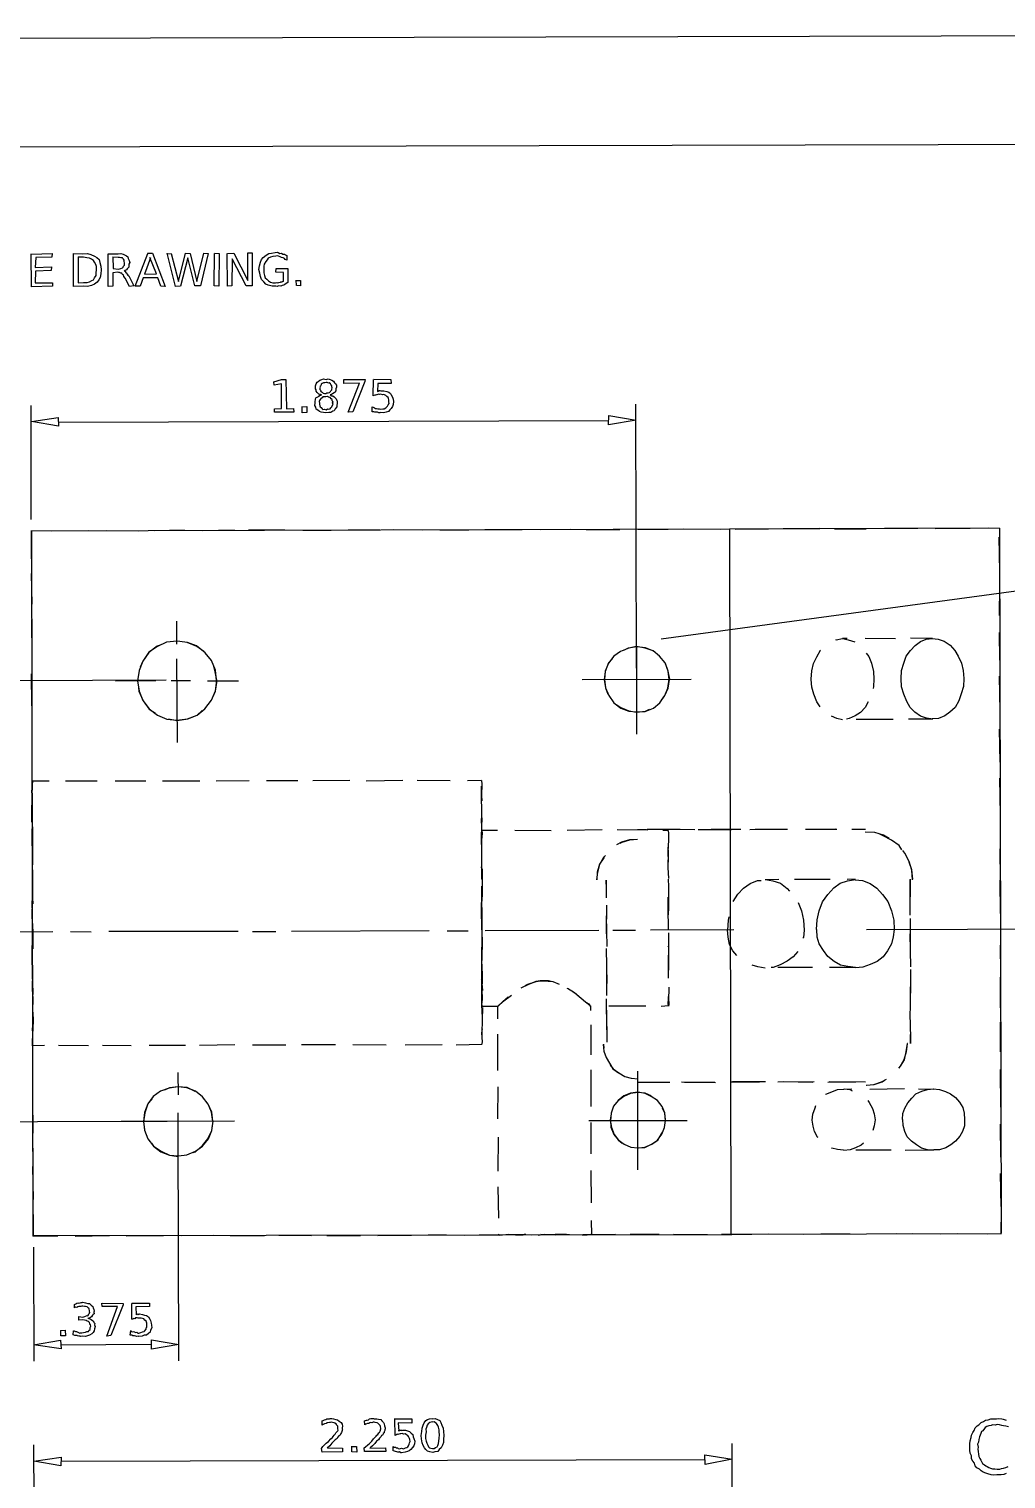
# Model space of a CAD drawing. Header units: millimetres. Extents: x 0 to 460, y -1 to 401.
# Drawn here: x 109.4 to 199.1, y 267.4 to 400.5 of the extents above; entities that cross this region are included whole.
import ezdxf

# ---------------------------------------------------------------- set-up
doc = ezdxf.new("R2010")
doc.units = ezdxf.units.MM

msp = doc.modelspace()

# ---------------------------------------------------------------- linework, layer by layer
for points in [[(0.5, -0.59), (460.47, 0.58), (459.48, 400.55), (-0.5, 399.41)], [(10.5, 9.49), (450.48, 10.55), (449.52, 390.55), (9.55, 389.45)], [(162.64, 365.05), (165.17, 364.61), (162.63, 364.19)], [(112.09, 364.08), (109.61, 364.49), (112.07, 364.88)], [(126.6, 340.71), (126.53, 341.67), (126.15, 342.56), (125.58, 343.24), (124.77, 343.88), (123.94, 344.21), (123.01, 344.31), (122.03, 344.23), (121.18, 343.83), (120.39, 343.3), (119.86, 342.5), (119.5, 341.64), (119.36, 340.68), (119.5, 339.73), (119.85, 338.87), (120.42, 338.1), (121.18, 337.54), (122.04, 337.17), (122.97, 337.06), (123.96, 337.2), (124.83, 337.54), (125.54, 338.11), (126.16, 338.89), (126.51, 339.77), (126.64, 340.72)], [(168.25, 340.82), (168.1, 341.57), (167.83, 342.33), (167.3, 342.93), (166.71, 343.42), (165.97, 343.67), (165.2, 343.82), (164.47, 343.69), (163.72, 343.38), (163.12, 342.95), (162.62, 342.3), (162.32, 341.56), (162.24, 340.79), (162.35, 340.03), (162.64, 339.32), (163.11, 338.67), (163.75, 338.17), (164.47, 337.9), (165.2, 337.82), (165.99, 337.87), (166.75, 338.18), (167.34, 338.65), (167.78, 339.32), (168.08, 340.02), (168.19, 340.84)], [(126.27, 300.21), (126.15, 301.07), (125.84, 301.79), (125.34, 302.48), (124.68, 302.99), (123.9, 303.29), (123.08, 303.39), (122.26, 303.26), (121.46, 302.98), (120.81, 302.5), (120.31, 301.82), (120.01, 301.03), (119.9, 300.21), (120, 299.41), (120.31, 298.61), (120.82, 297.94), (121.53, 297.48), (122.29, 297.1), (123.12, 297.06), (123.89, 297.15), (124.68, 297.49), (125.32, 297.94), (125.87, 298.62), (126.17, 299.39), (126.31, 300.24)], [(167.86, 300.35), (167.78, 301), (167.54, 301.59), (167.12, 302.12), (166.55, 302.51), (165.97, 302.77), (165.33, 302.89), (164.64, 302.82), (164.01, 302.55), (163.51, 302.14), (163.07, 301.62), (162.85, 300.98), (162.8, 300.29), (162.82, 299.68), (163.11, 299.01), (163.5, 298.52), (164.06, 298.12), (164.67, 297.84), (165.3, 297.78), (165.95, 297.82), (166.57, 298.11), (167.13, 298.49), (167.51, 299.04), (167.77, 299.66), (167.85, 300.31)], [(112.33, 279.32), (109.81, 279.68), (112.28, 280.11)], [(120.65, 280.14), (123.14, 279.73), (120.65, 279.29)], [(112.3, 268.59), (109.84, 269), (112.35, 269.39)], [(171.45, 269.59), (173.97, 269.19), (171.49, 268.71)]]:
    msp.add_lwpolyline(points, close=True)
for points in [[(109.62, 379.87), (111.51, 379.93), (111.48, 379.58), (110.03, 379.56), (109.97, 378.64), (111.46, 378.71), (111.43, 378.37), (109.99, 378.31), (109.97, 377.24), (111.56, 377.23), (111.55, 376.94), (109.63, 376.87), (109.59, 379.9)], [(113.47, 379.94), (114.3, 379.89), (114.77, 379.92), (115.08, 379.85), (115.4, 379.69), (115.62, 379.56), (115.82, 379.37), (115.9, 379.09), (116, 378.77), (116.01, 378.42), (116, 378.07), (115.92, 377.72), (115.79, 377.52), (115.64, 377.28), (115.4, 377.12), (115.13, 377), (114.76, 376.91), (114.35, 376.92), (113.49, 376.9), (113.49, 379.92)], [(113.92, 379.61), (113.9, 377.24), (114.39, 377.27), (114.72, 377.27), (114.96, 377.33), (115.17, 377.44), (115.32, 377.52), (115.41, 377.69), (115.55, 377.92), (115.57, 378.15), (115.59, 378.42), (115.6, 378.73), (115.52, 378.93), (115.4, 379.13), (115.3, 379.27), (115.14, 379.42), (114.96, 379.51), (114.69, 379.54), (114.41, 379.6), (113.9, 379.6)], [(118.12, 378.34), (118.19, 378.29), (118.25, 378.27), (118.26, 378.19), (118.33, 378.16), (118.42, 378.04), (118.46, 377.95), (118.55, 377.89), (118.63, 377.74), (119.01, 376.96), (118.61, 376.91), (118.21, 377.66), (118.1, 377.83), (118.07, 377.97), (117.98, 378.01), (117.91, 378.12), (117.84, 378.12), (117.71, 378.17), (117.63, 378.19), (117.55, 378.22), (117.08, 378.16), (117.1, 376.92), (116.67, 376.9), (116.67, 379.91), (117.57, 379.91), (117.83, 379.93), (118.05, 379.86), (118.22, 379.78), (118.34, 379.72), (118.48, 379.62), (118.51, 379.46), (118.6, 379.29), (118.64, 379.09), (118.57, 378.94), (118.57, 378.83), (118.55, 378.68), (118.47, 378.58), (118.41, 378.52), (118.35, 378.43), (118.23, 378.38), (118.12, 378.32)], [(117.1, 379.61), (117.11, 378.54), (117.59, 378.5), (117.71, 378.52), (117.84, 378.56), (117.97, 378.6), (118.04, 378.68), (118.08, 378.76), (118.17, 378.86), (118.16, 378.95), (118.15, 379.07), (118.14, 379.19), (118.14, 379.32), (118.08, 379.4), (118.01, 379.47), (117.97, 379.52), (117.83, 379.52), (117.7, 379.55), (117.59, 379.56), (117.06, 379.6)], [(120.28, 379.95), (120.73, 379.95), (121.89, 376.9), (121.49, 376.93), (121.22, 377.69), (119.88, 377.68), (119.6, 376.94), (119.13, 376.92), (120.3, 379.94)], [(122.1, 379.91), (122.46, 379.92), (123.13, 377.37), (123.76, 379.97), (124.18, 379.93), (124.82, 377.37), (125.46, 379.96), (125.85, 379.93), (125.15, 376.96), (124.63, 376.95), (123.99, 379.54), (123.32, 376.92), (122.84, 376.91), (122.07, 379.96)], [(126.42, 379.97), (126.85, 379.92), (126.82, 376.94), (126.41, 376.96), (126.42, 379.94)], [(127.63, 379.93), (128.19, 379.96), (129.49, 377.44), (129.49, 379.98), (129.9, 379.99), (129.88, 376.96), (129.34, 376.97), (128.04, 379.44), (128.03, 376.95), (127.61, 376.92), (127.6, 379.93)], [(132.76, 377.36), (132.76, 378.18), (132.07, 378.22), (132.08, 378.54), (133.15, 378.56), (133.15, 377.26), (133.02, 377.16), (132.88, 377.07), (132.79, 377.02), (132.65, 376.99), (132.53, 376.92), (132.32, 376.95), (132.18, 376.9), (132.05, 376.92), (131.72, 376.93), (131.37, 377.02), (131.15, 377.11), (130.95, 377.34), (130.75, 377.54), (130.66, 377.83), (130.59, 378.13), (130.51, 378.45), (130.55, 378.8), (130.64, 379.12), (130.74, 379.37), (130.9, 379.57), (131.18, 379.78), (131.42, 379.93), (131.66, 379.97), (132.01, 380.01), (132.17, 380.04), (132.28, 380.02), (132.43, 379.94), (132.58, 379.96), (132.69, 379.87), (132.87, 379.88), (132.96, 379.79), (133.07, 379.75), (133.08, 379.33), (132.93, 379.39), (132.85, 379.47), (132.74, 379.52), (132.59, 379.57), (132.46, 379.62), (132.3, 379.68), (132.22, 379.71), (132.05, 379.67), (131.79, 379.64), (131.56, 379.59), (131.36, 379.51), (131.27, 379.35), (131.15, 379.19), (131, 378.96), (130.95, 378.76), (130.97, 378.49), (130.97, 378.15), (131.01, 377.92), (131.09, 377.7), (131.25, 377.57), (131.38, 377.43), (131.56, 377.29), (131.8, 377.23), (132.04, 377.22), (132.15, 377.26), (132.25, 377.24), (132.35, 377.27), (132.48, 377.29), (132.52, 377.32), (132.64, 377.33), (132.67, 377.35), (132.76, 377.39)], [(120.54, 379.52), (119.99, 378.04), (121.09, 378.06), (120.5, 379.55)], [(133.9, 377.45), (134.34, 377.44), (134.33, 376.95), (133.97, 376.98), (133.92, 377.47)], [(131.95, 365.65), (132.59, 365.69), (132.59, 367.96), (131.91, 367.82), (131.87, 368.15), (132.57, 368.34), (132.99, 368.36), (133.05, 365.67), (133.69, 365.7), (133.71, 365.36), (131.95, 365.34), (131.95, 365.65)], [(136.29, 366.93), (136.15, 366.98), (136.02, 367), (135.95, 367.07), (135.86, 367.17), (135.76, 367.28), (135.78, 367.41), (135.72, 367.51), (135.69, 367.6), (135.7, 367.78), (135.76, 367.97), (135.86, 368.1), (135.96, 368.18), (136.09, 368.29), (136.3, 368.36), (136.43, 368.41), (136.68, 368.37), (136.87, 368.41), (137.05, 368.35), (137.21, 368.3), (137.35, 368.21), (137.46, 368.06), (137.55, 367.95), (137.64, 367.82), (137.64, 367.65), (137.58, 367.49), (137.56, 367.4), (137.58, 367.31), (137.48, 367.2), (137.41, 367.13), (137.28, 367.04), (137.17, 366.98), (137.04, 366.94), (137.21, 366.87), (137.31, 366.85), (137.41, 366.76), (137.55, 366.65), (137.59, 366.57), (137.65, 366.43), (137.68, 366.35), (137.68, 366.17), (137.66, 365.98), (137.65, 365.83), (137.52, 365.65), (137.41, 365.49), (137.29, 365.45), (137.11, 365.33), (136.94, 365.33), (136.64, 365.29), (136.45, 365.33), (136.23, 365.35), (136.08, 365.41), (135.91, 365.53), (135.76, 365.63), (135.73, 365.81), (135.63, 365.97), (135.67, 366.18), (135.68, 366.35), (135.7, 366.48), (135.71, 366.59), (135.77, 366.7), (135.87, 366.73), (136.04, 366.82), (136.09, 366.91), (136.24, 366.92)], [(136.1, 367.57), (136.11, 367.44), (136.18, 367.34), (136.16, 367.3), (136.24, 367.22), (136.32, 367.19), (136.41, 367.09), (136.54, 367.06), (136.65, 367.07), (136.76, 367.12), (136.88, 367.13), (137, 367.16), (137.07, 367.25), (137.11, 367.3), (137.21, 367.41), (137.21, 367.47), (137.24, 367.58), (137.22, 367.68), (137.2, 367.78), (137.11, 367.9), (137.07, 367.96), (136.97, 368.04), (136.91, 368.02), (136.79, 368.08), (136.68, 368.08), (136.57, 368.05), (136.43, 368.06), (136.32, 367.99), (136.23, 367.92), (136.22, 367.85), (136.17, 367.75), (136.11, 367.71), (136.14, 367.61)], [(138.31, 368.37), (140.27, 368.34), (140.24, 368.17), (139.13, 365.38), (138.71, 365.35), (139.74, 368.03), (138.31, 367.99), (138.3, 368.34)], [(141.07, 368.38), (142.63, 368.34), (142.65, 368), (141.43, 368), (141.39, 367.26), (141.46, 367.27), (141.49, 367.29), (141.55, 367.33), (141.6, 367.34), (141.61, 367.32), (141.71, 367.35), (141.7, 367.31), (141.79, 367.31), (141.98, 367.32), (142.25, 367.24), (142.43, 367.2), (142.58, 367.07), (142.67, 366.95), (142.78, 366.74), (142.84, 366.56), (142.88, 366.33), (142.84, 366.07), (142.78, 365.88), (142.67, 365.7), (142.54, 365.56), (142.4, 365.43), (142.19, 365.36), (141.94, 365.28), (141.68, 365.32), (141.61, 365.29), (141.51, 365.29), (141.4, 365.34), (141.31, 365.35), (141.26, 365.36), (141.16, 365.34), (141.05, 365.38), (140.9, 365.4), (140.92, 365.86), (140.99, 365.82), (141.12, 365.74), (141.21, 365.69), (141.3, 365.7), (141.42, 365.66), (141.52, 365.67), (141.59, 365.66), (141.7, 365.62), (141.88, 365.65), (142, 365.67), (142.16, 365.76), (142.23, 365.82), (142.31, 365.92), (142.39, 366.03), (142.46, 366.16), (142.44, 366.29), (142.44, 366.49), (142.42, 366.62), (142.37, 366.71), (142.26, 366.79), (142.16, 366.88), (141.97, 366.98), (141.87, 366.95), (141.7, 367.01), (141.58, 366.98), (141.5, 367), (141.45, 366.95), (141.37, 366.99), (141.3, 366.95), (141.22, 366.92), (141.15, 366.91), (141.01, 366.86), (141.02, 368.35)], [(136.65, 366.75), (136.5, 366.76), (136.38, 366.75), (136.33, 366.67), (136.24, 366.63), (136.13, 366.53), (136.07, 366.44), (136.05, 366.34), (136.08, 366.19), (136.06, 366.08), (136.1, 365.93), (136.14, 365.86), (136.22, 365.77), (136.31, 365.66), (136.39, 365.61), (136.54, 365.64), (136.7, 365.58), (136.81, 365.65), (136.93, 365.63), (137.05, 365.66), (137.1, 365.74), (137.21, 365.85), (137.23, 365.93), (137.32, 366.07), (137.28, 366.2), (137.32, 366.31), (137.23, 366.41), (137.23, 366.52), (137.15, 366.59), (137.04, 366.71), (136.9, 366.72), (136.82, 366.79), (136.66, 366.76)], [(109.59, 355.5), (109.58, 365.98)], [(134.51, 365.83), (134.92, 365.87), (134.91, 365.32), (134.47, 365.3), (134.47, 365.88)], [(165.19, 341.83), (165.12, 366.08)], [(112.09, 364.45), (162.65, 364.59)], [(109.63, 351.89), (109.63, 354.48)], [(109.65, 354.45), (173.72, 354.65)], [(109.77, 289.68), (109.65, 354.49)], [(111.45, 354.45), (114.83, 354.48)], [(116.49, 354.49), (119.42, 354.47)], [(120.93, 354.5), (123.66, 354.54)], [(125.32, 354.5), (128.28, 354.55)], [(129.55, 354.54), (132.9, 354.55)], [(134.53, 354.53), (137.15, 354.52)], [(138.71, 354.55), (141.58, 354.58)], [(142.86, 354.59), (145.53, 354.56)], [(147.12, 354.56), (149.78, 354.56)], [(151.25, 354.57), (154.69, 354.59)], [(156.36, 354.58), (159.14, 354.6)], [(160.58, 354.58), (163.65, 354.59)], [(165.3, 354.62), (168.11, 354.6)], [(169.51, 354.64), (172.86, 354.61)], [(198.53, 354.71), (173.77, 354.62)], [(173.88, 289.85), (173.77, 354.64)], [(174.24, 354.62), (177.3, 354.65)], [(178.66, 354.66), (182.03, 354.69)], [(183.39, 354.64), (186.29, 354.64)], [(187.98, 354.69), (191.03, 354.69)], [(192.61, 354.66), (195.83, 354.71)], [(197.49, 354.72), (198.52, 354.69)], [(198.53, 354.7), (198.67, 289.95)], [(198.56, 350.69), (198.51, 353.88)], [(227.46, 352.63), (167.46, 344.52)], [(109.67, 347.73), (109.61, 350.54)], [(198.54, 346.69), (198.56, 349.33)], [(109.68, 342.87), (109.64, 346.31)], [(122.98, 344.04), (122.98, 346.15)], [(198.56, 342.57), (198.52, 345.13)], [(121.45, 343.94), (121.16, 343.86), (120.4, 343.28), (119.85, 342.48), (119.6, 341.93)], [(125.44, 343.37), (124.82, 343.82), (123.91, 344.21), (123, 344.32), (122.93, 344.31)], [(166.7, 343.42), (166.01, 343.72), (165.23, 343.8), (164.41, 343.68), (163.98, 343.48)], [(165.21, 335.77), (165.23, 343.82)], [(183.48, 344.48), (183.53, 344.45), (184.1, 344.58)], [(184.53, 344.57), (184.12, 344.57)], [(184.15, 344.56), (184.64, 344.45), (185.23, 344.27)], [(188.98, 344.55), (186.2, 344.57)], [(189.51, 340.86), (189.52, 341.62), (189.74, 342.31), (189.95, 342.93), (190.35, 343.48), (190.78, 343.91), (191.28, 344.28), (191.79, 344.52), (192.34, 344.56)], [(192.38, 344.56), (190.36, 344.59)], [(192.34, 344.57), (192.91, 344.5), (193.44, 344.31), (193.99, 343.95), (194.43, 343.48), (194.74, 342.93), (195.05, 342.31), (195.19, 341.62), (195.26, 340.9), (195.21, 340.17), (195.02, 339.48), (194.8, 338.84), (194.45, 338.23), (193.98, 337.8), (193.5, 337.46), (192.93, 337.22), (192.35, 337.2)], [(123.03, 335.03), (122.96, 342.71)], [(162.95, 342.66), (162.62, 342.32), (162.3, 341.54), (162.22, 340.8), (162.33, 340.05), (162.56, 339.47)], [(168.18, 340.79), (168.11, 341.57), (167.84, 342.28)], [(181.24, 340.83), (181.29, 341.6), (181.45, 342.27), (181.74, 342.87), (182.1, 343.49), (182.07, 343.47)], [(186.28, 343.21), (186.54, 342.92), (186.77, 342.29), (186.97, 341.55), (186.99, 340.83), (186.96, 340.15), (186.92, 339.99)], [(109.65, 338.39), (109.62, 341.31)], [(126.63, 340.74), (126.47, 341.66), (126.36, 342)], [(198.59, 337.88), (198.53, 341.11)], [(121.98, 340.73), (88.19, 340.59)], [(117.34, 340.67), (121.05, 340.72)], [(119.43, 340.33), (119.47, 339.72), (119.87, 338.85), (120.43, 338.09), (121.01, 337.7)], [(122.46, 340.72), (124.23, 340.72)], [(125.79, 340.68), (128.63, 340.69)], [(126.26, 339.19), (126.52, 339.73), (126.66, 340.71), (126.61, 340.71)], [(160.21, 340.79), (170.2, 340.83)], [(167.49, 338.89), (167.8, 339.32), (168.11, 340), (168.21, 340.81)], [(182.07, 338.3), (181.75, 338.76), (181.47, 339.45), (181.29, 340.11), (181.23, 340.81)], [(192.41, 337.15), (191.84, 337.25), (191.28, 337.42), (190.76, 337.8), (190.33, 338.23), (190.03, 338.79), (189.74, 339.44), (189.54, 340.13), (189.5, 340.89)], [(163.38, 338.46), (163.74, 338.22), (164.48, 337.93), (165.2, 337.81), (166.02, 337.88), (166.39, 338.07)], [(186.46, 338.74), (186.19, 338.22), (185.75, 337.78), (185.26, 337.45), (184.71, 337.22), (184.48, 337.16)], [(122.2, 337.18), (123.01, 337.03), (123.97, 337.2), (124.83, 337.52), (125.3, 337.95)], [(184.12, 337.11), (183.6, 337.23), (183.09, 337.43)], [(188.76, 337.13), (185.38, 337.13)], [(192.39, 337.17), (190.18, 337.17)], [(109.69, 333.67), (109.68, 336.85)], [(198.58, 333.21), (198.54, 336.25)], [(109.7, 328.78), (109.68, 332.03)], [(198.61, 328.38), (198.55, 331.75)], [(109.66, 327.71), (109.65, 328.48), (109.67, 330.09), (109.66, 330.65)], [(109.71, 331.43), (109.67, 331.12), (109.66, 330.1), (109.66, 329.8)], [(109.7, 331.48), (111.23, 331.48)], [(112.74, 331.48), (115.66, 331.48)], [(117.29, 331.48), (120.12, 331.5)], [(121.66, 331.48), (125.08, 331.51)], [(126.57, 331.48), (129.61, 331.53)], [(131.2, 331.53), (134.09, 331.52)], [(135.47, 331.54), (138.85, 331.55)], [(140.37, 331.51), (143.72, 331.56)], [(145.04, 331.55), (148.06, 331.54)], [(149.66, 331.53), (150.94, 331.56)], [(150.94, 331.53), (150.98, 331.2), (150.95, 330.16), (150.99, 329.65)], [(150.96, 327.6), (150.97, 328.54), (150.95, 330.21), (150.96, 331.01)], [(109.69, 328.36), (109.7, 326.23), (109.72, 325)], [(150.97, 328.1), (150.93, 326.38), (150.95, 324.84)], [(109.72, 323.9), (109.68, 327.09)], [(109.73, 323.79), (109.71, 326.28), (109.69, 326.28)], [(150.94, 326.95), (152.43, 326.95)], [(150.97, 326.92), (151, 326.7), (150.94, 326.05), (150.95, 324.92), (150.94, 324.83)], [(154, 326.95), (157.35, 326.94)], [(158.83, 326.97), (162.03, 327.01)], [(163.4, 327.01), (166.24, 326.99)], [(166.11, 326.99), (165.27, 326.98)], [(169.21, 327.02), (166.18, 327.01)], [(170.56, 326.98), (167.6, 327.01)], [(167.6, 326.96), (168.09, 326.97)], [(168.07, 326.99), (168.14, 326.73), (168.12, 326.05), (168.08, 325), (168.09, 324.04)], [(173.92, 326.98), (170.85, 326.98)], [(174.77, 327.01), (172.05, 327.01)], [(178.96, 327.02), (175.61, 326.99)], [(179.07, 327.02), (176.1, 327.04)], [(183.59, 327.02), (180.71, 327.01)], [(183.5, 327.06), (180.72, 327.04)], [(186.21, 327.03), (184.98, 327.03)], [(186.2, 327.02), (185.24, 327.01)], [(188.39, 326.19), (187.87, 326.51), (187.09, 326.75), (186.2, 326.79)], [(189.56, 325.17), (189.32, 325.56), (188.62, 326.05), (187.85, 326.45), (187.49, 326.63)], [(198.59, 323.85), (198.62, 326.7)], [(150.95, 323.51), (150.97, 323.73), (150.97, 326.19)], [(150.97, 322.47), (150.97, 323.48), (150.98, 324.92), (150.97, 325.72)], [(165.27, 326.12), (164.55, 326.07), (163.81, 325.86), (163.35, 325.61)], [(165.28, 326.12), (164.54, 326.05), (163.84, 325.82), (163.65, 325.74)], [(168.15, 322.53), (168.09, 323.55), (168.13, 324.98), (168.1, 325.4)], [(190.55, 322.41), (190.47, 323.3), (190.24, 324.1), (189.84, 324.86), (189.66, 325.11)], [(162.34, 324.64), (162.15, 324.45), (161.79, 323.8), (161.61, 323.1), (161.53, 322.41)], [(162.23, 324.57), (162.18, 324.43), (161.78, 323.84), (161.58, 323.1), (161.54, 322.39)], [(190.57, 322.47), (190.48, 323.33), (190.24, 324.01)], [(109.69, 319.84), (109.73, 322.48)], [(109.7, 323.33), (109.72, 320.75), (109.73, 320.21)], [(150.99, 323.09), (151.01, 321.73), (150.97, 320.43)], [(151, 323.41), (151, 320.83)], [(162.37, 322.36), (162.41, 321.59)], [(162.4, 322.38), (162.4, 320.75)], [(168.09, 322.46), (168.12, 321.8), (168.13, 319.86), (168.1, 319.2)], [(174.07, 320.42), (174.5, 321.09), (175.02, 321.63), (175.62, 322.07), (176.3, 322.33), (176.64, 322.35)], [(178.27, 322.43), (177, 322.39)], [(177.03, 322.43), (177.72, 322.32), (178.41, 322.1), (179.02, 321.61), (179.25, 321.35)], [(182.97, 322.43), (179.69, 322.43)], [(181.73, 317.83), (181.79, 318.72), (181.98, 319.56), (182.28, 320.37), (182.75, 321.07), (183.31, 321.67), (183.91, 322.11), (184.57, 322.31), (185.3, 322.42)], [(185.28, 322.47), (184.53, 322.44)], [(185.28, 322.4), (185.96, 322.34), (186.65, 322.08), (187.27, 321.64), (187.78, 321.06), (188.27, 320.41), (188.6, 319.57), (188.81, 318.71), (188.86, 317.85), (188.77, 317.16), (188.6, 316.52), (188.23, 315.88), (187.85, 315.34), (187.28, 314.9), (186.64, 314.62), (185.98, 314.37), (185.31, 314.31)], [(190.34, 320.22), (190.31, 322.42)], [(190.34, 319.15), (190.37, 322.45)], [(198.63, 319.31), (198.6, 322.37)], [(109.68, 318.82), (109.7, 320.7), (109.73, 322.1)], [(151.01, 319.01), (150.99, 320.79), (150.99, 321.82)], [(150.97, 317.8), (150.95, 319.8), (150.97, 320.89)], [(162.44, 320.09), (162.39, 317.43)], [(168.14, 317.85), (168.11, 319.84), (168.09, 320.81)], [(180.04, 320.31), (180.34, 319.55), (180.53, 318.7), (180.6, 317.79), (180.54, 317.11), (180.48, 317.03)], [(109.68, 318.68), (109.74, 317.63), (109.75, 316.08)], [(150.96, 318.93), (150.97, 317.78), (151.01, 316.21), (151.01, 316.01)], [(150.99, 319.37), (150.98, 317.75), (151, 316.56)], [(162.4, 319.09), (162.45, 316.27)], [(173.57, 317.79), (173.65, 318.7), (173.69, 318.99)], [(190.35, 315.5), (190.37, 318.84)], [(103.73, 317.61), (111.59, 317.66)], [(109.68, 315.66), (109.74, 318.25)], [(109.69, 314.6), (109.68, 315.28), (109.7, 317.5)], [(113.21, 317.65), (115.09, 317.63)], [(116.72, 317.69), (128.59, 317.68)], [(129.92, 317.66), (132.07, 317.67)], [(133.5, 317.68), (146.14, 317.76)], [(147.79, 317.73), (149.73, 317.72)], [(151.02, 315), (151.01, 315.44), (151, 317.68)], [(151.3, 317.74), (161.72, 317.78)], [(163, 317.77), (165.1, 317.79)], [(166.47, 317.8), (174.13, 317.84)], [(168.14, 317.54), (168.14, 316.25), (168.14, 314.77), (168.12, 314.12)], [(174.4, 315.44), (174.04, 315.87), (173.74, 316.47), (173.62, 317.13), (173.55, 317.82)], [(185.31, 314.34), (184.6, 314.43), (183.92, 314.58), (183.34, 314.91), (182.75, 315.35), (182.35, 315.91), (181.98, 316.51), (181.78, 317.15), (181.74, 317.84)], [(186.3, 317.83), (214.11, 317.94)], [(190.39, 314.41), (190.33, 317.45)], [(198.62, 315.14), (198.64, 317.73)], [(150.96, 313.26), (151.02, 313.37), (150.99, 314.72), (150.98, 316.21), (151, 316.19)], [(162.4, 316.11), (162.46, 312.87)], [(168.14, 313.36), (168.14, 313.47), (168.12, 314.78), (168.15, 316.26), (168.11, 316.33)], [(180, 315.81), (179.57, 315.33), (179.02, 314.93), (178.37, 314.6), (177.73, 314.36), (177.57, 314.34)], [(109.71, 314.56), (109.7, 313.11), (109.74, 311.88)], [(150.96, 314.96), (150.96, 313.21), (151.03, 312.24)], [(150.97, 314.65), (151.01, 313.41), (150.99, 312.26), (151, 311.49)], [(162.42, 314.69), (162.44, 311.78)], [(177.02, 314.29), (176.33, 314.41), (175.81, 314.55)], [(181.35, 314.34), (178.17, 314.35)], [(185.28, 314.35), (182.91, 314.35)], [(109.76, 310.96), (109.71, 314.02)], [(109.75, 310.12), (109.75, 311.11), (109.72, 313.13), (109.73, 313.18)], [(151.01, 310.07), (150.99, 311.21), (150.98, 313.19), (151.02, 313.53)], [(157.35, 313.07), (157.12, 313.13), (156.73, 313.14), (156.33, 313.14), (155.95, 313.05), (155.2, 312.76), (154.56, 312.46)], [(154.97, 312.69), (155.21, 312.81), (155.97, 313.07), (156.35, 313.14), (156.69, 313.13), (157.09, 313.09), (157.5, 313.07), (158.08, 312.82)], [(190.35, 311.03), (190.38, 314.17)], [(198.63, 310.64), (198.61, 313.45)], [(152.46, 310.8), (152.88, 311.19), (153.71, 311.81)], [(161.01, 310.76), (160.94, 310.79), (160.89, 310.94), (160.5, 311.17), (159.5, 312.01), (158.86, 312.43), (158.84, 312.46)], [(159.37, 312.12), (159.51, 312.02), (160.51, 311.19), (160.9, 310.9), (160.94, 310.84), (160.98, 310.77)], [(168.18, 310.82), (168.11, 310.99), (168.12, 311.5), (168.16, 311.91)], [(168.17, 312.54), (168.16, 312.35), (168.14, 311.48), (168.15, 311), (168.14, 310.81)], [(190.34, 309.56), (190.38, 312.75)], [(151.03, 310.77), (150.97, 310.94), (151.03, 311.42), (151.02, 311.61)], [(151.03, 310.68), (151.02, 309.54), (150.99, 308.33), (150.98, 307.75)], [(152.4, 310.78), (150.99, 310.77)], [(153.4, 311.62), (152.91, 311.21), (152.55, 310.87), (152.48, 310.8), (152.4, 310.78), (152.45, 310.77)], [(152.41, 310.74), (152.43, 309.65)], [(161, 310.39), (161, 310.79)], [(162.4, 311.47), (162.43, 308.63)], [(162.44, 310.42), (162.47, 307.48)], [(166.05, 310.79), (162.66, 310.8)], [(168.14, 310.82), (167.44, 310.78)], [(109.73, 310.24), (109.76, 309.44), (109.7, 308.17), (109.7, 307.52)], [(109.75, 306.39), (109.73, 309.61)], [(161.03, 306.34), (161.01, 309.1)], [(190.38, 307.36), (190.37, 309.53)], [(198.61, 306.61), (198.62, 309.34)], [(109.71, 307.15), (109.72, 307.45), (109.74, 308.23), (109.71, 308.81)], [(150.98, 307.25), (151.04, 307.53), (150.99, 308.34), (151.03, 308.72)], [(152.41, 308.23), (152.41, 304.88)], [(190.36, 307.37), (190.35, 308.19)], [(110.8, 307.18), (109.75, 307.17)], [(114.86, 307.16), (112.1, 307.2)], [(118.77, 307.17), (116.15, 307.19)], [(123.76, 307.2), (120.43, 307.19)], [(128.29, 307.24), (125.05, 307.2)], [(132.99, 307.23), (129.93, 307.21)], [(137.54, 307.25), (134.41, 307.25)], [(142.19, 307.22), (139.12, 307.24)], [(147.34, 307.24), (143.93, 307.23)], [(151, 307.28), (148.64, 307.23)], [(162.14, 307.29), (162.18, 306.67), (162.4, 306.07), (162.7, 305.55), (163.03, 305.05), (163.53, 304.68), (163.56, 304.68)], [(162.15, 307.3), (162.18, 306.95)], [(189.28, 305.11), (189.43, 305.28), (189.81, 305.88), (189.96, 306.6), (190.08, 307.38), (190.06, 307.36)], [(189.34, 305.14), (189.41, 305.25), (189.76, 305.91), (189.98, 306.64), (190.09, 307.34), (190.09, 307.35)], [(109.73, 302.16), (109.74, 305.08)], [(162.77, 305.38), (163.05, 305.04), (163.57, 304.68), (164.12, 304.35), (164.7, 304.18), (165.33, 304.14)], [(198.64, 301.51), (198.62, 304.98)], [(123.12, 302.65), (123.1, 304.72)], [(161.02, 301.59), (161.01, 304.94)], [(165.3, 303.83), (167.62, 303.83)], [(165.31, 295.78), (165.32, 304.84)], [(165.33, 303.83), (168.25, 303.83)], [(169.31, 303.85), (172.43, 303.79)], [(169.6, 303.83), (172.37, 303.82)], [(173.81, 303.84), (176.48, 303.84)], [(174.01, 303.87), (177.05, 303.87)], [(178.16, 303.84), (181.51, 303.87)], [(178.65, 303.88), (181.37, 303.83)], [(182.75, 303.82), (185.33, 303.85)], [(182.89, 303.87), (186.22, 303.84)], [(186.28, 303.54), (186.98, 303.61), (187.69, 303.86), (188.15, 304.08)], [(186.3, 303.53), (187.01, 303.62), (187.74, 303.85), (187.98, 304)], [(124.64, 302.96), (123.93, 303.33), (123.08, 303.39), (122.28, 303.3), (121.83, 303.09)], [(152.46, 303.39), (152.43, 300.46)], [(166.54, 302.57), (166, 302.81), (165.3, 302.86), (164.64, 302.78), (164.02, 302.51), (163.53, 302.14)], [(182.61, 302.68), (182.59, 302.71), (183.13, 302.92), (183.66, 303.15), (184.19, 303.17)], [(184.97, 303.19), (184.24, 303.14)], [(184.25, 303.2), (184.78, 303.15), (185, 303.02)], [(189.79, 303.21), (186.62, 303.15)], [(189.63, 300.38), (189.64, 300.93), (189.84, 301.43), (190.11, 301.91), (190.47, 302.35), (190.84, 302.74), (191.39, 302.98), (191.91, 303.14), (192.48, 303.2)], [(192.48, 303.16), (191.09, 303.19)], [(192.43, 303.21), (193.03, 303.16), (193.58, 302.95), (194.04, 302.75), (194.5, 302.41), (194.85, 301.97), (195.16, 301.49), (195.27, 300.96), (195.32, 300.4), (195.31, 299.81), (195.13, 299.3), (194.88, 298.85), (194.5, 298.41), (194.07, 298.06), (193.6, 297.8), (193.02, 297.6), (192.5, 297.59)], [(120.7, 302.26), (120.3, 301.82), (120.04, 301.01), (119.91, 300.19), (120, 299.47)], [(123.08, 295.04), (123.09, 301)], [(126.28, 300.24), (126.19, 301.05), (125.85, 301.79), (125.85, 301.81)], [(167.85, 300.31), (167.78, 300.96), (167.59, 301.44)], [(181.32, 300.34), (181.38, 300.89), (181.59, 301.45), (181.66, 301.68)], [(186.43, 302.15), (186.57, 301.94), (186.88, 301.41), (187.03, 300.9), (187.11, 300.35), (187.02, 299.82), (186.9, 299.39)], [(122.07, 300.2), (98.22, 300.16)], [(109.75, 297.44), (109.78, 300.78)], [(117.87, 300.24), (128.25, 300.26)], [(124.48, 297.36), (124.68, 297.43), (125.33, 297.99), (125.83, 298.62), (126.18, 299.39), (126.24, 299.87)], [(160.8, 300.29), (169.84, 300.31)], [(161.01, 297.25), (161.01, 300.11)], [(162.87, 300.92), (162.78, 300.33), (162.88, 299.67), (163.13, 299.01), (163.53, 298.5), (163.86, 298.21)], [(181.88, 298.75), (181.81, 298.77), (181.55, 299.3), (181.43, 299.78), (181.32, 300.34)], [(192.46, 297.57), (191.93, 297.61), (191.38, 297.77), (190.9, 298.06), (190.45, 298.41), (190.06, 298.8), (189.84, 299.28), (189.67, 299.85), (189.64, 300.38)], [(198.66, 296.93), (198.63, 299.97)], [(123.07, 299.21), (123.13, 278.22)], [(152.49, 298.76), (152.45, 295.66)], [(165.38, 297.79), (165.96, 297.85), (166.6, 298.11), (167.15, 298.5), (167.5, 299.06), (167.6, 299.27)], [(120.64, 298.22), (120.82, 297.94), (121.49, 297.42), (122.3, 297.11), (123.09, 297), (123.1, 297)], [(184.2, 297.57), (183.66, 297.63), (183.14, 297.76), (183.11, 297.8)], [(186.03, 298.21), (185.81, 298.03), (185.3, 297.8), (184.8, 297.61), (184.24, 297.53)], [(188.59, 297.56), (185.32, 297.56)], [(192.49, 297.57), (189.88, 297.54)], [(109.79, 293.03), (109.73, 296.07)], [(161.06, 292.74), (161.02, 295.71)], [(198.69, 292.41), (198.63, 295.42)], [(152.45, 294.22), (152.5, 291.33)], [(109.8, 289.69), (109.79, 291.68)], [(161.09, 289.8), (161.07, 291.12)], [(198.67, 289.94), (198.67, 290.96)], [(109.75, 289.7), (112.05, 289.72)], [(109.79, 289.73), (173.94, 289.83)], [(113.64, 289.69), (116.77, 289.74)], [(118.32, 289.71), (121.73, 289.75)], [(123.37, 289.75), (126.37, 289.77)], [(127.88, 289.73), (131.02, 289.74)], [(132.35, 289.78), (135.35, 289.73)], [(136.75, 289.74), (139.83, 289.74)], [(141.42, 289.75), (144.51, 289.77)], [(146.09, 289.83), (149.39, 289.77)], [(150.76, 289.83), (154.24, 289.81)], [(155.02, 289.82), (154.88, 289.83), (154.06, 289.81), (153.45, 289.82), (152.88, 289.78), (152.59, 289.8), (152.47, 289.83)], [(152.5, 289.83), (152.58, 289.78), (152.88, 289.81), (153.42, 289.83), (154.08, 289.79), (154.77, 289.8)], [(155.58, 289.8), (158.76, 289.82)], [(156.16, 289.78), (156.74, 289.85), (157.73, 289.81), (158.6, 289.85), (158.77, 289.86)], [(159.05, 289.81), (158.6, 289.82), (157.73, 289.82), (156.75, 289.81), (156.39, 289.84)], [(160.21, 289.8), (160.66, 289.8), (160.92, 289.82), (161.02, 289.82)], [(160.27, 289.84), (163.25, 289.85)], [(161.06, 289.83), (160.98, 289.84), (160.61, 289.81), (160.57, 289.83)], [(164.6, 289.86), (167.26, 289.85)], [(168.58, 289.86), (171.7, 289.82)], [(173, 289.85), (175.79, 289.85)], [(198.7, 289.9), (173.88, 289.84)], [(177.27, 289.88), (180.53, 289.85)], [(182.12, 289.89), (184.81, 289.9)], [(186.35, 289.9), (189.03, 289.92)], [(190.5, 289.93), (193.08, 289.88)], [(194.66, 289.92), (197.46, 289.89)], [(109.8, 288.67), (109.83, 278.18)], [(114.8, 282.14), (114.99, 282.07), (115.1, 282.01), (115.21, 281.93), (115.31, 281.87), (115.34, 281.75), (115.43, 281.66), (115.41, 281.53), (115.46, 281.37), (115.41, 281.17), (115.39, 280.97), (115.28, 280.84), (115.15, 280.69), (114.95, 280.59), (114.77, 280.51), (114.57, 280.47), (114.29, 280.48), (114.16, 280.46), (114.09, 280.49), (113.98, 280.48), (113.85, 280.52), (113.8, 280.54), (113.68, 280.55), (113.59, 280.54), (113.46, 280.62), (113.47, 280.98), (113.55, 280.97), (113.65, 280.93), (113.76, 280.91), (113.87, 280.85), (113.93, 280.83), (114.06, 280.78), (114.12, 280.8), (114.25, 280.81), (114.41, 280.83), (114.59, 280.86), (114.7, 280.91), (114.87, 280.93), (114.89, 281.01), (115.02, 281.11), (115.02, 281.29), (115.06, 281.42), (115.04, 281.54), (114.99, 281.63), (114.94, 281.74), (114.86, 281.84), (114.73, 281.86), (114.65, 281.94), (114.5, 281.96), (114.33, 281.99), (113.98, 281.96), (113.96, 282.29), (114.34, 282.25), (114.52, 282.29), (114.59, 282.34), (114.74, 282.38), (114.8, 282.37), (114.86, 282.45), (114.91, 282.57), (114.97, 282.66), (114.96, 282.78), (114.96, 282.85), (114.91, 282.97), (114.88, 283.07), (114.82, 283.08), (114.74, 283.18), (114.57, 283.21), (114.48, 283.21), (114.32, 283.26), (114.25, 283.26), (114.14, 283.2), (114.09, 283.21), (113.96, 283.2), (113.88, 283.18), (113.78, 283.13), (113.65, 283.14), (113.57, 283.1), (113.58, 283.41), (113.68, 283.46), (113.79, 283.52), (113.87, 283.55), (113.96, 283.51), (114.1, 283.54), (114.17, 283.58), (114.27, 283.58), (114.34, 283.6), (114.59, 283.54), (114.78, 283.49), (114.95, 283.48), (115.11, 283.33), (115.24, 283.22), (115.27, 283.1), (115.36, 282.93), (115.39, 282.79), (115.34, 282.71), (115.37, 282.54), (115.29, 282.49), (115.23, 282.41), (115.12, 282.26), (115.04, 282.22), (114.98, 282.17), (114.79, 282.12)], [(116.1, 283.53), (118.03, 283.5), (118.03, 283.36), (116.92, 280.55), (116.53, 280.5), (117.53, 283.2), (116.12, 283.2), (116.07, 283.51)], [(118.82, 283.53), (120.45, 283.52), (120.45, 283.2), (119.21, 283.17), (119.23, 282.46), (119.27, 282.48), (119.28, 282.46), (119.35, 282.51), (119.35, 282.5), (119.4, 282.53), (119.48, 282.49), (119.52, 282.51), (119.54, 282.54), (119.82, 282.49), (119.99, 282.41), (120.18, 282.39), (120.38, 282.26), (120.5, 282.06), (120.56, 281.94), (120.62, 281.69), (120.64, 281.5), (120.66, 281.26), (120.56, 281.03), (120.51, 280.86), (120.38, 280.73), (120.17, 280.59), (119.98, 280.57), (119.79, 280.48), (119.48, 280.46), (119.43, 280.48), (119.3, 280.47), (119.2, 280.48), (119.09, 280.51), (119.02, 280.53), (118.94, 280.51), (118.84, 280.59), (118.68, 280.57), (118.74, 281), (118.77, 280.93), (118.92, 280.89), (119.01, 280.91), (119.05, 280.88), (119.21, 280.83), (119.28, 280.85), (119.38, 280.78), (119.48, 280.78), (119.66, 280.84), (119.8, 280.89), (119.96, 280.92), (120.01, 280.96), (120.16, 281.12), (120.16, 281.25), (120.21, 281.33), (120.21, 281.47), (120.2, 281.68), (120.19, 281.78), (120.15, 281.86), (120.02, 281.96), (119.93, 282.07), (119.82, 282.12), (119.68, 282.13), (119.47, 282.15), (119.41, 282.15), (119.34, 282.16), (119.28, 282.17), (119.17, 282.16), (119.11, 282.09), (118.97, 282.11), (118.94, 282.03), (118.83, 282.04), (118.83, 283.5)], [(112.28, 281.02), (112.71, 281.05), (112.73, 280.51), (112.32, 280.51), (112.3, 281.02)], [(112.28, 279.7), (120.62, 279.76)], [(136.81, 270.22), (138.2, 270.2), (138.2, 269.87), (136.32, 269.84), (136.26, 270.18), (136.39, 270.36), (136.54, 270.52), (136.7, 270.67), (136.89, 270.82), (137.1, 271.06), (137.27, 271.17), (137.32, 271.29), (137.42, 271.39), (137.5, 271.48), (137.57, 271.6), (137.63, 271.68), (137.71, 271.73), (137.75, 271.79), (137.78, 271.86), (137.76, 271.98), (137.75, 272.02), (137.76, 272.14), (137.75, 272.23), (137.64, 272.34), (137.63, 272.4), (137.47, 272.49), (137.41, 272.52), (137.28, 272.56), (137.13, 272.59), (137.04, 272.57), (136.98, 272.55), (136.85, 272.52), (136.76, 272.53), (136.68, 272.48), (136.53, 272.44), (136.42, 272.38), (136.32, 272.31), (136.31, 272.7), (136.42, 272.73), (136.54, 272.8), (136.65, 272.83), (136.75, 272.9), (136.89, 272.91), (137, 272.9), (137.05, 272.94), (137.19, 272.92), (137.36, 272.9), (137.56, 272.84), (137.72, 272.81), (137.89, 272.69), (138.05, 272.56), (138.14, 272.41), (138.17, 272.22), (138.15, 272.06), (138.14, 271.94), (138.18, 271.88), (138.16, 271.83), (138.13, 271.73), (138.08, 271.63), (138.04, 271.55), (137.97, 271.41), (137.87, 271.35), (137.81, 271.32), (137.73, 271.18), (137.68, 271.09), (137.52, 270.96), (137.38, 270.85), (137.2, 270.65), (137.01, 270.43), (136.77, 270.21)], [(140.69, 270.2), (142.14, 270.24), (142.15, 269.9), (140.2, 269.9), (140.18, 270.23), (140.31, 270.34), (140.5, 270.52), (140.68, 270.64), (140.87, 270.84), (141.03, 271.05), (141.17, 271.17), (141.29, 271.31), (141.35, 271.39), (141.43, 271.45), (141.52, 271.61), (141.59, 271.65), (141.63, 271.78), (141.68, 271.85), (141.66, 271.92), (141.71, 271.96), (141.71, 272.02), (141.66, 272.18), (141.65, 272.29), (141.61, 272.33), (141.52, 272.42), (141.44, 272.49), (141.36, 272.52), (141.2, 272.57), (141.09, 272.6), (141, 272.6), (140.87, 272.54), (140.77, 272.57), (140.69, 272.54), (140.6, 272.47), (140.49, 272.46), (140.34, 272.41), (140.24, 272.34), (140.22, 272.71), (140.39, 272.79), (140.46, 272.79), (140.56, 272.82), (140.67, 272.9), (140.78, 272.92), (140.89, 272.94), (141.02, 272.93), (141.09, 272.9), (141.33, 272.89), (141.48, 272.87), (141.7, 272.83), (141.79, 272.7), (141.96, 272.55), (142.01, 272.44), (142.05, 272.27), (142.11, 272.07), (142.11, 271.96), (142.07, 271.91), (142.07, 271.83), (142.01, 271.71), (142, 271.6), (141.93, 271.56), (141.89, 271.43), (141.76, 271.36), (141.74, 271.27), (141.69, 271.2), (141.58, 271.12), (141.48, 270.98), (141.3, 270.84), (141.14, 270.64), (140.94, 270.43), (140.72, 270.24)], [(142.94, 272.91), (144.55, 272.91), (144.54, 272.51), (143.31, 272.53), (143.35, 271.77), (143.37, 271.85), (143.42, 271.8), (143.47, 271.86), (143.49, 271.86), (143.57, 271.87), (143.6, 271.87), (143.63, 271.83), (143.72, 271.86), (143.97, 271.87), (144.14, 271.79), (144.34, 271.73), (144.49, 271.58), (144.65, 271.46), (144.68, 271.25), (144.74, 271.1), (144.83, 270.84), (144.8, 270.6), (144.73, 270.43), (144.62, 270.25), (144.47, 270.08), (144.32, 269.97), (144.14, 269.91), (143.93, 269.84), (143.61, 269.79), (143.55, 269.79), (143.42, 269.86), (143.35, 269.84), (143.28, 269.83), (143.17, 269.87), (143.04, 269.9), (142.97, 269.93), (142.85, 269.97), (142.84, 270.35), (142.92, 270.3), (143.06, 270.3), (143.14, 270.23), (143.25, 270.24), (143.3, 270.18), (143.43, 270.15), (143.51, 270.16), (143.61, 270.19), (143.78, 270.15), (143.98, 270.24), (144.1, 270.27), (144.2, 270.34), (144.26, 270.42), (144.32, 270.58), (144.35, 270.7), (144.41, 270.83), (144.38, 270.99), (144.34, 271.09), (144.26, 271.28), (144.2, 271.37), (144.05, 271.43), (143.94, 271.51), (143.79, 271.49), (143.66, 271.56), (143.53, 271.51), (143.47, 271.51), (143.36, 271.49), (143.3, 271.47), (143.26, 271.48), (143.17, 271.47), (143.08, 271.4), (143.01, 271.38), (142.98, 272.84)], [(146.48, 272.91), (146.71, 272.93), (146.92, 272.85), (147.11, 272.75), (147.23, 272.56), (147.32, 272.32), (147.43, 272.04), (147.46, 271.72), (147.48, 271.38), (147.47, 271.03), (147.46, 270.73), (147.36, 270.48), (147.26, 270.22), (147.07, 270.08), (146.93, 269.9), (146.68, 269.87), (146.47, 269.81), (146.21, 269.87), (145.99, 269.92), (145.83, 270.08), (145.73, 270.23), (145.58, 270.46), (145.49, 270.7), (145.44, 271.05), (145.41, 271.37), (145.46, 271.73), (145.49, 272.05), (145.59, 272.31), (145.68, 272.52), (145.84, 272.74), (145.99, 272.84), (146.19, 272.9), (146.45, 272.93)], [(146.49, 272.63), (146.34, 272.59), (146.21, 272.55), (146.04, 272.44), (145.96, 272.31), (145.91, 272.1), (145.85, 271.95), (145.86, 271.7), (145.82, 271.4), (145.82, 271.08), (145.88, 270.84), (145.92, 270.66), (146.02, 270.48), (146.07, 270.32), (146.17, 270.24), (146.3, 270.2), (146.44, 270.16), (146.59, 270.17), (146.74, 270.26), (146.87, 270.32), (146.94, 270.46), (146.99, 270.62), (147.04, 270.86), (147.06, 271.11), (147.1, 271.42), (147.05, 271.69), (147.05, 271.9), (147.01, 272.13), (146.95, 272.28), (146.82, 272.46), (146.74, 272.54), (146.6, 272.61), (146.45, 272.6)], [(199.13, 267.89), (198.93, 267.79), (198.68, 267.77), (198.51, 267.75), (198.29, 267.77), (197.98, 267.72), (197.76, 267.75), (197.46, 267.86), (197.27, 267.9), (197.02, 268), (196.86, 268.12), (196.68, 268.26), (196.46, 268.39), (196.3, 268.59), (196.22, 268.82), (196.07, 269), (195.97, 269.23), (195.95, 269.49), (195.84, 269.73), (195.82, 270.02), (195.82, 270.34), (195.82, 270.6), (195.84, 270.89), (195.93, 271.19), (195.96, 271.4), (196.09, 271.64), (196.19, 271.84), (196.3, 272.07), (196.49, 272.26), (196.64, 272.35), (196.85, 272.55), (197.05, 272.64), (197.24, 272.77), (197.48, 272.81), (197.72, 272.9), (198.02, 272.91), (198.24, 272.9), (198.48, 272.92), (198.73, 272.9), (198.87, 272.88), (199.13, 272.79)], [(199.35, 272.15), (199.12, 272.21), (198.91, 272.27), (198.74, 272.3), (198.53, 272.34), (198.33, 272.37), (198.12, 272.33), (197.88, 272.35), (197.75, 272.3), (197.56, 272.27), (197.37, 272.19), (197.22, 272.09), (197.14, 272), (197.01, 271.81), (196.87, 271.73), (196.82, 271.55), (196.74, 271.4), (196.68, 271.23), (196.64, 271), (196.59, 270.77), (196.52, 270.57), (196.57, 270.29), (196.55, 270.11), (196.56, 269.89), (196.59, 269.66), (196.63, 269.45), (196.72, 269.27), (196.82, 269.1), (196.87, 268.97), (196.97, 268.81), (197.15, 268.66), (197.27, 268.57), (197.39, 268.51), (197.56, 268.42), (197.7, 268.36), (197.88, 268.31), (198.09, 268.3), (198.32, 268.28), (198.55, 268.27), (198.72, 268.33), (198.91, 268.38), (199.11, 268.44), (199.32, 268.53)], [(109.88, 260), (109.84, 270.5)], [(139.08, 270.36), (139.48, 270.37), (139.49, 269.85), (139.05, 269.87), (139.03, 270.4)], [(174.02, 260.16), (173.99, 270.63)], [(112.36, 269.02), (171.48, 269.15)]]:
    msp.add_lwpolyline(points)

doc.saveas('drawing.dxf')
